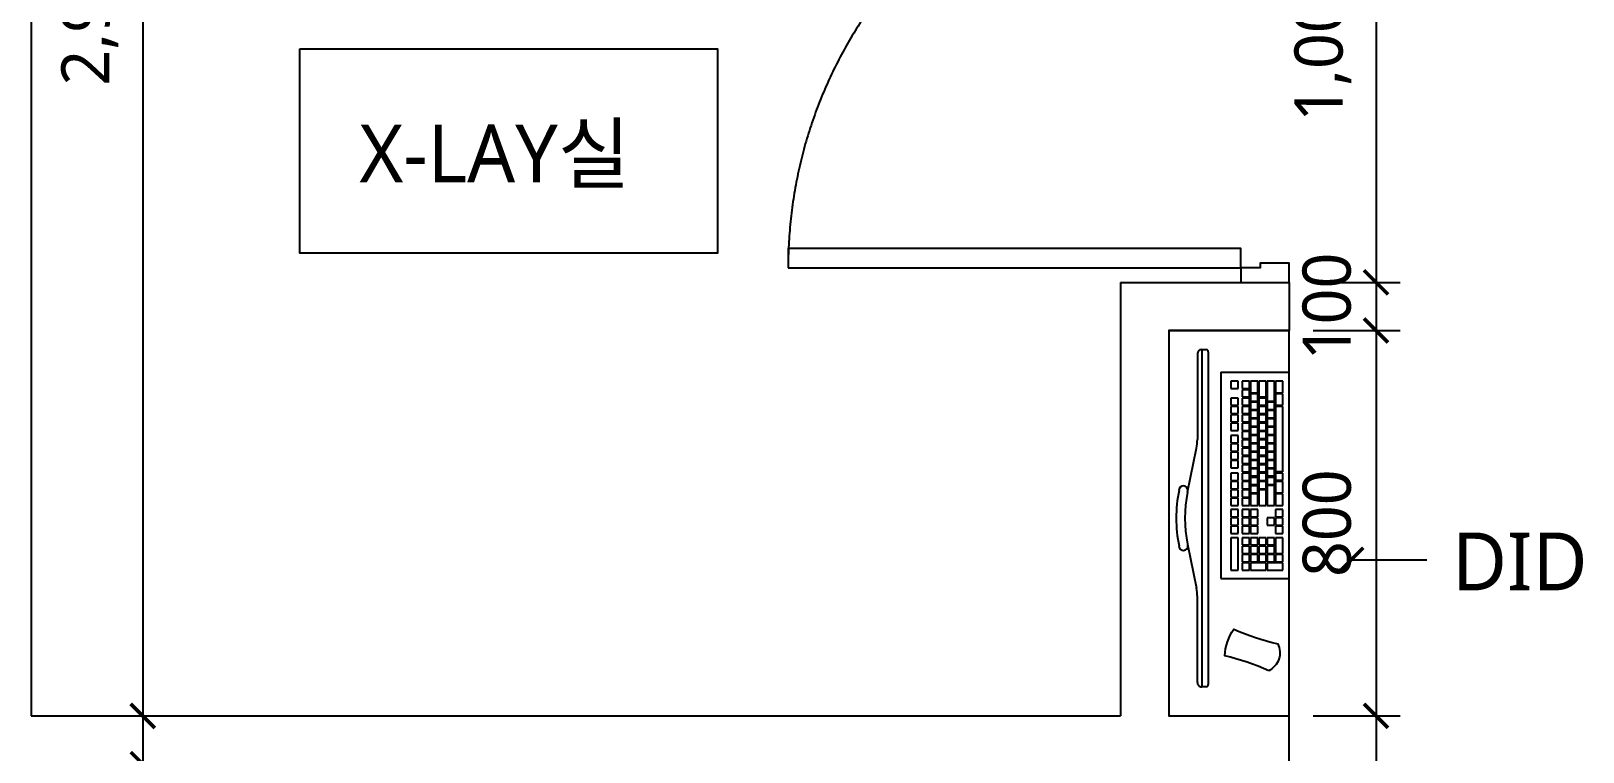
# Model space of a CAD drawing. Header units: metres. Extents: x 11578468 to 47831421, y -58341524 to -14256839.
# Drawn here: x 23880566 to 23883788, y -29060307 to -29058810 of the extents above; entities that cross this region are included whole.
import ezdxf

# ---------------------------------------------------------------- set-up
doc = ezdxf.new("R2010")
doc.units = ezdxf.units.M
doc.header["$LTSCALE"] = 50
doc.header["$MEASUREMENT"] = 0
doc.linetypes.add('CENTER2', pattern=[28.575, 19.05, -3.175, 3.175, -3.175])
doc.layers.get('0').update_dxf_attribs({"linetype": 'CONTINUOUS'})
doc.layers.get('DEFPOINTS').update_dxf_attribs({"linetype": 'CONTINUOUS'})
for name, color, linetype in [('TEX', 7, 'CONTINUOUS'), ('wall', 3, 'CONTINUOUS'), ('WIN', 4, 'CONTINUOUS'), ('家具', 251, 'CONTINUOUS'), ('가구', 6, 'CONTINUOUS')]:
    doc.layers.add(name, color=color, linetype=linetype)
doc.layers.add('wall2', color=3, linetype='CONTINUOUS', lineweight=25)
doc.styles.add('HY 울릉도 L', font='malgun.ttf')
doc.styles.add('JT1', font='malgun.ttf')
doc.dimstyles.new('사본 50', dxfattribs={"dimscale": 50, "dimtxt": 2, "dimasz": 1, "dimexe": 1, "dimexo": 1, "dimgap": 1, "dimtad": 1, "dimdec": 0, "dimrnd": 0.05, "dimdsep": 46, "dimlunit": 6, "dimtxsty": 'HY 울릉도 L', "dimblk": 'ARCHTICK', "dimcen": 2.5, "dimdle": 1, "dimclrd": 133, "dimclre": 133, "dimclrt": 30, "dimadec": 0, "dimazin": 0, "dimtfac": 1, "dimtdec": 0, "dimtix": 1, "dimtmove": 2, "dimatfit": 3, "dimldrblk": 'ARCHTICK', "dimfxl": 1, "dimlwd": -1, "dimlwe": -1, "dimarcsym": 0})

# ---------------------------------------------------------------- blocks, each defined once
blk = doc.blocks.new('_ArchTick')
at = {"color": 0, "linetype": 'ByBlock', "const_width": 0.15}
blk.add_lwpolyline([(-0.5, -0.5), (0.5, 0.5)], dxfattribs=at)
blk = doc.blocks.new('374982739')
for p, q in [((23848107.6, -29101178.4), (23848107.6, -29101356.3)), ((23848116.6, -29101169.4), (23848116.6, -29101169.4)), ((23848116.6, -29101169.4), (23848125.6, -29101169.4)), ((23848130.1, -29101173.9), (23848130.1, -29101864.9)), ((23848156.4, -29101216.2), (23848298.1, -29101216.2)), ((23848156.4, -29101216.2), (23848156.4, -29101644.8)), ((23848298.1, -29101644.8), (23848298.1, -29101216.2)), ((23848177.1, -29101235.2), (23848177.1, -29101250.4)), ((23848192.2, -29101235.2), (23848177.1, -29101235.2)), ((23848177.1, -29101250.4), (23848192.2, -29101250.4)), ((23848192.2, -29101250.4), (23848192.2, -29101235.2)), ((23848200.9, -29101235.2), (23848200.9, -29101250.4)), ((23848216, -29101235.2), (23848200.9, -29101235.2)), ((23848200.9, -29101250.4), (23848216, -29101250.4)), ((23848216, -29101252.6), (23848200.9, -29101252.6)), ((23848200.9, -29101252.6), (23848200.9, -29101267.7)), ((23848216, -29101250.4), (23848216, -29101235.2)), ((23848216, -29101267.7), (23848216, -29101252.6)), ((23848218.2, -29101235.2), (23848218.2, -29101259)), ((23848233.3, -29101235.2), (23848218.2, -29101235.2)), ((23848218.2, -29101259), (23848233.3, -29101259)), ((23848218.2, -29101261.2), (23848218.2, -29101276.4)), ((23848233.3, -29101261.2), (23848218.2, -29101261.2)), ((23848233.3, -29101259), (23848233.3, -29101235.2)), ((23848233.3, -29101276.4), (23848233.3, -29101261.2)), ((23848235.5, -29101235.2), (23848235.5, -29101267.7)), ((23848250.7, -29101235.2), (23848235.5, -29101235.2)), ((23848250.7, -29101267.7), (23848250.7, -29101235.2)), ((23848252.8, -29101235.2), (23848252.8, -29101276.4)), ((23848268, -29101235.2), (23848252.8, -29101235.2)), ((23848268, -29101276.4), (23848268, -29101235.2)), ((23848270.1, -29101235.2), (23848270.1, -29101259)), ((23848285.3, -29101235.2), (23848270.1, -29101235.2)), ((23848270.1, -29101259), (23848285.3, -29101259)), ((23848270.1, -29101261.2), (23848270.1, -29101285)), ((23848285.3, -29101261.2), (23848270.1, -29101261.2)), ((23848285.3, -29101259), (23848285.3, -29101235.2)), ((23848285.3, -29101285), (23848285.3, -29101261.2)), ((23848177.1, -29101269.9), (23848177.1, -29101285)), ((23848192.2, -29101269.9), (23848177.1, -29101269.9)), ((23848177.1, -29101285), (23848192.2, -29101285)), ((23848177.1, -29101287.2), (23848177.1, -29101302.3)), ((23848192.2, -29101287.2), (23848177.1, -29101287.2)), ((23848192.2, -29101285), (23848192.2, -29101269.9)), ((23848192.2, -29101302.3), (23848192.2, -29101287.2)), ((23848200.9, -29101267.7), (23848216, -29101267.7)), ((23848216, -29101269.9), (23848200.9, -29101269.9)), ((23848200.9, -29101269.9), (23848200.9, -29101285)), ((23848200.9, -29101285), (23848216, -29101285)), ((23848200.9, -29101287.2), (23848200.9, -29101302.3)), ((23848216, -29101287.2), (23848200.9, -29101287.2)), ((23848216, -29101285), (23848216, -29101269.9)), ((23848216, -29101302.3), (23848216, -29101287.2)), ((23848218.2, -29101276.4), (23848233.3, -29101276.4)), ((23848218.2, -29101278.5), (23848218.2, -29101293.7)), ((23848233.3, -29101278.5), (23848218.2, -29101278.5)), ((23848218.2, -29101293.7), (23848233.3, -29101293.7)), ((23848233.3, -29101293.7), (23848233.3, -29101278.5)), ((23848235.5, -29101267.7), (23848250.7, -29101267.7)), ((23848235.5, -29101269.9), (23848235.5, -29101285)), ((23848250.7, -29101269.9), (23848235.5, -29101269.9)), ((23848235.5, -29101285), (23848250.7, -29101285)), ((23848235.5, -29101287.2), (23848235.5, -29101302.3)), ((23848250.7, -29101287.2), (23848235.5, -29101287.2)), ((23848250.7, -29101285), (23848250.7, -29101269.9)), ((23848250.7, -29101302.3), (23848250.7, -29101287.2)), ((23848252.8, -29101276.4), (23848268, -29101276.4)), ((23848252.8, -29101278.5), (23848252.8, -29101293.7)), ((23848268, -29101278.5), (23848252.8, -29101278.5)), ((23848252.8, -29101293.7), (23848268, -29101293.7)), ((23848268, -29101293.7), (23848268, -29101278.5)), ((23848270.1, -29101285), (23848285.3, -29101285)), ((23848270.1, -29101287.2), (23848270.1, -29101423.5)), ((23848285.3, -29101287.2), (23848270.1, -29101287.2)), ((23848285.3, -29101423.5), (23848285.3, -29101287.2)), ((23848177.1, -29101302.3), (23848192.2, -29101302.3)), ((23848177.1, -29101304.5), (23848177.1, -29101319.6)), ((23848192.2, -29101304.5), (23848177.1, -29101304.5)), ((23848177.1, -29101319.6), (23848192.2, -29101319.6)), ((23848177.1, -29101321.8), (23848177.1, -29101337)), ((23848192.2, -29101321.8), (23848177.1, -29101321.8)), ((23848192.2, -29101319.6), (23848192.2, -29101304.5)), ((23848192.2, -29101337), (23848192.2, -29101321.8)), ((23848200.9, -29101302.3), (23848216, -29101302.3)), ((23848216, -29101304.5), (23848200.9, -29101304.5)), ((23848200.9, -29101304.5), (23848200.9, -29101319.6)), ((23848200.9, -29101319.6), (23848216, -29101319.6)), ((23848216, -29101321.8), (23848200.9, -29101321.8)), ((23848200.9, -29101321.8), (23848200.9, -29101337)), ((23848216, -29101319.6), (23848216, -29101304.5)), ((23848216, -29101337), (23848216, -29101321.8)), ((23848218.2, -29101295.8), (23848218.2, -29101311)), ((23848233.3, -29101295.8), (23848218.2, -29101295.8)), ((23848218.2, -29101311), (23848233.3, -29101311)), ((23848218.2, -29101313.2), (23848218.2, -29101328.3)), ((23848233.3, -29101313.2), (23848218.2, -29101313.2)), ((23848233.3, -29101311), (23848233.3, -29101295.8)), ((23848233.3, -29101328.3), (23848233.3, -29101313.2)), ((23848235.5, -29101302.3), (23848250.7, -29101302.3)), ((23848250.7, -29101304.5), (23848235.5, -29101304.5)), ((23848235.5, -29101304.5), (23848235.5, -29101319.6)), ((23848235.5, -29101319.6), (23848250.7, -29101319.6)), ((23848250.7, -29101321.8), (23848235.5, -29101321.8)), ((23848235.5, -29101321.8), (23848235.5, -29101337)), ((23848250.7, -29101319.6), (23848250.7, -29101304.5)), ((23848250.7, -29101337), (23848250.7, -29101321.8)), ((23848252.8, -29101295.8), (23848252.8, -29101311)), ((23848268, -29101295.8), (23848252.8, -29101295.8)), ((23848252.8, -29101311), (23848268, -29101311)), ((23848252.8, -29101313.2), (23848252.8, -29101328.3)), ((23848268, -29101313.2), (23848252.8, -29101313.2)), ((23848268, -29101311), (23848268, -29101295.8)), ((23848268, -29101328.3), (23848268, -29101313.2)), ((23848177.1, -29101337), (23848192.2, -29101337)), ((23848177.1, -29101347.8), (23848177.1, -29101362.9)), ((23848192.2, -29101347.8), (23848177.1, -29101347.8)), ((23848192.2, -29101362.9), (23848192.2, -29101347.8)), ((23848200.9, -29101337), (23848216, -29101337)), ((23848200.9, -29101339.1), (23848200.9, -29101354.3)), ((23848216, -29101339.1), (23848200.9, -29101339.1)), ((23848200.9, -29101354.3), (23848216, -29101354.3)), ((23848200.9, -29101356.4), (23848200.9, -29101371.6)), ((23848216, -29101356.4), (23848200.9, -29101356.4)), ((23848216, -29101354.3), (23848216, -29101339.1)), ((23848216, -29101371.6), (23848216, -29101356.4)), ((23848218.2, -29101328.3), (23848233.3, -29101328.3)), ((23848218.2, -29101330.5), (23848218.2, -29101345.6)), ((23848233.3, -29101330.5), (23848218.2, -29101330.5)), ((23848218.2, -29101345.6), (23848233.3, -29101345.6)), ((23848233.3, -29101347.8), (23848218.2, -29101347.8)), ((23848218.2, -29101347.8), (23848218.2, -29101362.9)), ((23848233.3, -29101345.6), (23848233.3, -29101330.5)), ((23848233.3, -29101362.9), (23848233.3, -29101347.8)), ((23848235.5, -29101337), (23848250.7, -29101337)), ((23848235.5, -29101339.1), (23848235.5, -29101354.3)), ((23848250.7, -29101339.1), (23848235.5, -29101339.1)), ((23848235.5, -29101354.3), (23848250.7, -29101354.3)), ((23848235.5, -29101356.4), (23848235.5, -29101371.6)), ((23848250.7, -29101356.4), (23848235.5, -29101356.4)), ((23848250.7, -29101354.3), (23848250.7, -29101339.1)), ((23848250.7, -29101371.6), (23848250.7, -29101356.4)), ((23848252.8, -29101328.3), (23848268, -29101328.3)), ((23848252.8, -29101330.5), (23848252.8, -29101345.6)), ((23848268, -29101330.5), (23848252.8, -29101330.5)), ((23848252.8, -29101345.6), (23848268, -29101345.6)), ((23848252.8, -29101347.8), (23848252.8, -29101362.9)), ((23848268, -29101347.8), (23848252.8, -29101347.8)), ((23848268, -29101345.6), (23848268, -29101330.5)), ((23848268, -29101362.9), (23848268, -29101347.8)), ((23848087.2, -29101465.3), (23848105.8, -29101374.3)), ((23848177.1, -29101362.9), (23848192.2, -29101362.9)), ((23848177.1, -29101365.1), (23848177.1, -29101380.3)), ((23848192.2, -29101365.1), (23848177.1, -29101365.1)), ((23848177.1, -29101380.3), (23848192.2, -29101380.3)), ((23848192.2, -29101382.4), (23848177.1, -29101382.4)), ((23848177.1, -29101382.4), (23848177.1, -29101397.6)), ((23848192.2, -29101380.3), (23848192.2, -29101365.1)), ((23848192.2, -29101397.6), (23848192.2, -29101382.4)), ((23848200.9, -29101371.6), (23848216, -29101371.6)), ((23848200.9, -29101373.8), (23848200.9, -29101388.9)), ((23848216, -29101373.8), (23848200.9, -29101373.8)), ((23848200.9, -29101388.9), (23848216, -29101388.9)), ((23848216, -29101388.9), (23848216, -29101373.8)), ((23848218.2, -29101362.9), (23848233.3, -29101362.9)), ((23848218.2, -29101365.1), (23848218.2, -29101380.3)), ((23848233.3, -29101365.1), (23848218.2, -29101365.1)), ((23848218.2, -29101380.3), (23848233.3, -29101380.3)), ((23848233.3, -29101382.4), (23848218.2, -29101382.4)), ((23848218.2, -29101382.4), (23848218.2, -29101397.6)), ((23848233.3, -29101380.3), (23848233.3, -29101365.1)), ((23848233.3, -29101397.6), (23848233.3, -29101382.4)), ((23848235.5, -29101371.6), (23848250.7, -29101371.6)), ((23848235.5, -29101373.8), (23848235.5, -29101388.9)), ((23848250.7, -29101373.8), (23848235.5, -29101373.8)), ((23848235.5, -29101388.9), (23848250.7, -29101388.9)), ((23848250.7, -29101388.9), (23848250.7, -29101373.8)), ((23848252.8, -29101362.9), (23848268, -29101362.9)), ((23848252.8, -29101365.1), (23848252.8, -29101380.3)), ((23848268, -29101365.1), (23848252.8, -29101365.1)), ((23848252.8, -29101380.3), (23848268, -29101380.3)), ((23848252.8, -29101382.4), (23848252.8, -29101397.6)), ((23848268, -29101382.4), (23848252.8, -29101382.4)), ((23848268, -29101380.3), (23848268, -29101365.1)), ((23848268, -29101397.6), (23848268, -29101382.4)), ((23848177.1, -29101397.6), (23848192.2, -29101397.6)), ((23848177.1, -29101399.7), (23848177.1, -29101414.9)), ((23848192.2, -29101399.7), (23848177.1, -29101399.7)), ((23848177.1, -29101414.9), (23848192.2, -29101414.9)), ((23848192.2, -29101414.9), (23848192.2, -29101399.7)), ((23848200.9, -29101391.1), (23848200.9, -29101406.2)), ((23848216, -29101391.1), (23848200.9, -29101391.1)), ((23848200.9, -29101406.2), (23848216, -29101406.2)), ((23848216, -29101408.4), (23848200.9, -29101408.4)), ((23848200.9, -29101408.4), (23848200.9, -29101423.5)), ((23848216, -29101406.2), (23848216, -29101391.1)), ((23848216, -29101423.5), (23848216, -29101408.4)), ((23848218.2, -29101397.6), (23848233.3, -29101397.6)), ((23848218.2, -29101399.7), (23848218.2, -29101414.9)), ((23848233.3, -29101399.7), (23848218.2, -29101399.7)), ((23848218.2, -29101414.9), (23848233.3, -29101414.9)), ((23848218.2, -29101417), (23848218.2, -29101432.2)), ((23848233.3, -29101417), (23848218.2, -29101417)), ((23848233.3, -29101414.9), (23848233.3, -29101399.7)), ((23848233.3, -29101432.2), (23848233.3, -29101417)), ((23848250.7, -29101391.1), (23848235.5, -29101391.1)), ((23848235.5, -29101391.1), (23848235.5, -29101406.2)), ((23848235.5, -29101406.2), (23848250.7, -29101406.2)), ((23848235.5, -29101408.4), (23848235.5, -29101423.5)), ((23848250.7, -29101408.4), (23848235.5, -29101408.4)), ((23848250.7, -29101406.2), (23848250.7, -29101391.1)), ((23848250.7, -29101423.5), (23848250.7, -29101408.4)), ((23848252.8, -29101397.6), (23848268, -29101397.6)), ((23848268, -29101399.7), (23848252.8, -29101399.7)), ((23848252.8, -29101399.7), (23848252.8, -29101414.9)), ((23848252.8, -29101414.9), (23848268, -29101414.9)), ((23848252.8, -29101417), (23848252.8, -29101432.2)), ((23848268, -29101417), (23848252.8, -29101417)), ((23848268, -29101414.9), (23848268, -29101399.7)), ((23848268, -29101432.2), (23848268, -29101417)), ((23848177.1, -29101425.7), (23848177.1, -29101440.9)), ((23848192.2, -29101425.7), (23848177.1, -29101425.7)), ((23848177.1, -29101440.9), (23848192.2, -29101440.9)), ((23848177.1, -29101443), (23848177.1, -29101458.2)), ((23848192.2, -29101443), (23848177.1, -29101443)), ((23848192.2, -29101440.9), (23848192.2, -29101425.7)), ((23848192.2, -29101458.2), (23848192.2, -29101443)), ((23848200.9, -29101423.5), (23848216, -29101423.5)), ((23848216, -29101425.7), (23848200.9, -29101425.7)), ((23848200.9, -29101425.7), (23848200.9, -29101440.9)), ((23848200.9, -29101440.9), (23848216, -29101440.9)), ((23848216, -29101443), (23848200.9, -29101443)), ((23848200.9, -29101443), (23848200.9, -29101458.2)), ((23848216, -29101440.9), (23848216, -29101425.7)), ((23848216, -29101458.2), (23848216, -29101443)), ((23848233.3, -29101432.2), (23848218.2, -29101432.2)), ((23848218.2, -29101434.4), (23848218.2, -29101449.5)), ((23848218.2, -29101434.4), (23848233.3, -29101434.4)), ((23848218.2, -29101449.5), (23848233.3, -29101449.5)), ((23848218.2, -29101451.7), (23848218.2, -29101466.8)), ((23848218.2, -29101451.7), (23848233.3, -29101451.7)), ((23848233.3, -29101449.5), (23848233.3, -29101434.4)), ((23848233.3, -29101466.8), (23848233.3, -29101451.7)), ((23848235.5, -29101423.5), (23848250.7, -29101423.5)), ((23848250.7, -29101425.7), (23848235.5, -29101425.7)), ((23848235.5, -29101425.7), (23848235.5, -29101440.9)), ((23848235.5, -29101440.9), (23848250.7, -29101440.9)), ((23848235.5, -29101443), (23848235.5, -29101458.2)), ((23848250.7, -29101443), (23848235.5, -29101443)), ((23848250.7, -29101440.9), (23848250.7, -29101425.7)), ((23848250.7, -29101458.2), (23848250.7, -29101443)), ((23848268, -29101432.2), (23848252.8, -29101432.2)), ((23848252.8, -29101434.4), (23848252.8, -29101449.5)), ((23848252.8, -29101434.4), (23848268, -29101434.4)), ((23848252.8, -29101449.5), (23848268, -29101449.5)), ((23848252.8, -29101451.7), (23848252.8, -29101492.8)), ((23848268, -29101451.7), (23848252.8, -29101451.7)), ((23848268, -29101449.5), (23848268, -29101434.4)), ((23848268, -29101492.8), (23848268, -29101451.7)), ((23848285.3, -29101423.5), (23848270.1, -29101423.5)), ((23848285.3, -29101425.7), (23848270.1, -29101425.7)), ((23848270.1, -29101425.7), (23848270.1, -29101440.9)), ((23848285.3, -29101440.9), (23848270.1, -29101440.9)), ((23848270.1, -29101443), (23848270.1, -29101466.8)), ((23848285.3, -29101443), (23848270.1, -29101443)), ((23848285.3, -29101440.9), (23848285.3, -29101425.7)), ((23848285.3, -29101466.8), (23848285.3, -29101443)), ((23848177.1, -29101458.2), (23848192.2, -29101458.2)), ((23848177.1, -29101460.3), (23848177.1, -29101475.5)), ((23848192.2, -29101460.3), (23848177.1, -29101460.3)), ((23848177.1, -29101475.5), (23848192.2, -29101475.5)), ((23848177.1, -29101477.6), (23848177.1, -29101492.8)), ((23848192.2, -29101477.6), (23848177.1, -29101477.6)), ((23848192.2, -29101475.5), (23848192.2, -29101460.3)), ((23848192.2, -29101492.8), (23848192.2, -29101477.6)), ((23848200.9, -29101458.2), (23848216, -29101458.2)), ((23848216, -29101460.3), (23848200.9, -29101460.3)), ((23848200.9, -29101460.3), (23848200.9, -29101475.5)), ((23848200.9, -29101475.5), (23848216, -29101475.5)), ((23848200.9, -29101477.6), (23848200.9, -29101492.8)), ((23848216, -29101477.6), (23848200.9, -29101477.6)), ((23848216, -29101475.5), (23848216, -29101460.3)), ((23848216, -29101492.8), (23848216, -29101477.6)), ((23848218.2, -29101466.8), (23848233.3, -29101466.8)), ((23848218.2, -29101469), (23848218.2, -29101492.8)), ((23848233.3, -29101469), (23848218.2, -29101469)), ((23848233.3, -29101492.8), (23848233.3, -29101469)), ((23848235.5, -29101458.2), (23848250.7, -29101458.2)), ((23848235.5, -29101460.3), (23848235.5, -29101492.8)), ((23848250.7, -29101460.3), (23848235.5, -29101460.3)), ((23848250.7, -29101492.8), (23848250.7, -29101460.3)), ((23848270.1, -29101466.8), (23848285.3, -29101466.8)), ((23848270.1, -29101469), (23848270.1, -29101492.8)), ((23848285.3, -29101469), (23848270.1, -29101469)), ((23848285.3, -29101492.8), (23848285.3, -29101469)), ((23848177.1, -29101492.8), (23848192.2, -29101492.8)), ((23848177.1, -29101501.5), (23848177.1, -29101516.6)), ((23848192.2, -29101501.5), (23848177.1, -29101501.5)), ((23848177.1, -29101516.6), (23848192.2, -29101516.6)), ((23848177.1, -29101518.8), (23848177.1, -29101533.9)), ((23848192.2, -29101518.8), (23848177.1, -29101518.8)), ((23848192.2, -29101516.6), (23848192.2, -29101501.5)), ((23848192.2, -29101533.9), (23848192.2, -29101518.8)), ((23848200.9, -29101492.8), (23848216, -29101492.8)), ((23848216, -29101501.5), (23848200.9, -29101501.5)), ((23848200.9, -29101501.5), (23848200.9, -29101516.6)), ((23848200.9, -29101516.6), (23848216, -29101516.6)), ((23848216, -29101518.8), (23848200.9, -29101518.8)), ((23848200.9, -29101518.8), (23848200.9, -29101533.9)), ((23848216, -29101516.6), (23848216, -29101501.5)), ((23848216, -29101533.9), (23848216, -29101518.8)), ((23848218.2, -29101492.8), (23848233.3, -29101492.8)), ((23848218.2, -29101501.5), (23848218.2, -29101516.6)), ((23848233.3, -29101501.5), (23848218.2, -29101501.5)), ((23848218.2, -29101516.6), (23848233.3, -29101516.6)), ((23848218.2, -29101518.8), (23848218.2, -29101533.9)), ((23848233.3, -29101518.8), (23848218.2, -29101518.8)), ((23848233.3, -29101516.6), (23848233.3, -29101501.5)), ((23848233.3, -29101533.9), (23848233.3, -29101518.8)), ((23848235.5, -29101492.8), (23848250.7, -29101492.8)), ((23848252.8, -29101492.8), (23848268, -29101492.8)), ((23848252.8, -29101518.8), (23848252.8, -29101533.9)), ((23848268, -29101518.8), (23848252.8, -29101518.8)), ((23848268, -29101533.9), (23848268, -29101518.8)), ((23848270.1, -29101492.8), (23848285.3, -29101492.8)), ((23848270.1, -29101501.5), (23848270.1, -29101516.6)), ((23848285.3, -29101501.5), (23848270.1, -29101501.5)), ((23848270.1, -29101516.6), (23848285.3, -29101516.6)), ((23848285.3, -29101518.8), (23848270.1, -29101518.8)), ((23848270.1, -29101518.8), (23848270.1, -29101533.9)), ((23848285.3, -29101516.6), (23848285.3, -29101501.5)), ((23848285.3, -29101533.9), (23848285.3, -29101518.8)), ((23848177.1, -29101533.9), (23848192.2, -29101533.9)), ((23848177.1, -29101536.1), (23848177.1, -29101551.2)), ((23848192.2, -29101536.1), (23848177.1, -29101536.1)), ((23848177.1, -29101551.2), (23848192.2, -29101551.2)), ((23848192.2, -29101551.2), (23848192.2, -29101536.1)), ((23848200.9, -29101533.9), (23848216, -29101533.9)), ((23848200.9, -29101536.1), (23848200.9, -29101551.2)), ((23848216, -29101536.1), (23848200.9, -29101536.1)), ((23848200.9, -29101551.2), (23848216, -29101551.2)), ((23848216, -29101551.2), (23848216, -29101536.1)), ((23848218.2, -29101533.9), (23848233.3, -29101533.9)), ((23848218.2, -29101536.1), (23848218.2, -29101551.2)), ((23848233.3, -29101536.1), (23848218.2, -29101536.1)), ((23848218.2, -29101551.2), (23848233.3, -29101551.2)), ((23848233.3, -29101551.2), (23848233.3, -29101536.1)), ((23848252.8, -29101533.9), (23848268, -29101533.9)), ((23848270.1, -29101533.9), (23848285.3, -29101533.9)), ((23848270.1, -29101536.1), (23848270.1, -29101551.2)), ((23848285.3, -29101536.1), (23848270.1, -29101536.1)), ((23848270.1, -29101551.2), (23848285.3, -29101551.2)), ((23848285.3, -29101551.2), (23848285.3, -29101536.1)), ((23848177.1, -29101559.9), (23848177.1, -29101627)), ((23848192.2, -29101559.9), (23848177.1, -29101559.9)), ((23848192.2, -29101627), (23848192.2, -29101559.9)), ((23848216, -29101559.9), (23848200.9, -29101559.9)), ((23848200.9, -29101559.9), (23848200.9, -29101575)), ((23848200.9, -29101575), (23848216, -29101575)), ((23848200.9, -29101577.2), (23848200.9, -29101592.4)), ((23848216, -29101577.2), (23848200.9, -29101577.2)), ((23848216, -29101575), (23848216, -29101559.9)), ((23848216, -29101592.4), (23848216, -29101577.2)), ((23848218.2, -29101559.9), (23848218.2, -29101575)), ((23848233.3, -29101559.9), (23848218.2, -29101559.9)), ((23848218.2, -29101575), (23848233.3, -29101575)), ((23848218.2, -29101577.2), (23848218.2, -29101592.4)), ((23848233.3, -29101577.2), (23848218.2, -29101577.2)), ((23848233.3, -29101575), (23848233.3, -29101559.9)), ((23848233.3, -29101592.4), (23848233.3, -29101577.2)), ((23848235.5, -29101559.9), (23848235.5, -29101575)), ((23848250.7, -29101559.9), (23848235.5, -29101559.9)), ((23848235.5, -29101575), (23848250.7, -29101575)), ((23848235.5, -29101577.2), (23848235.5, -29101592.4)), ((23848250.7, -29101577.2), (23848235.5, -29101577.2)), ((23848250.7, -29101575), (23848250.7, -29101559.9)), ((23848250.7, -29101592.4), (23848250.7, -29101577.2)), ((23848252.8, -29101559.9), (23848252.8, -29101575)), ((23848268, -29101559.9), (23848252.8, -29101559.9)), ((23848252.8, -29101575), (23848268, -29101575)), ((23848252.8, -29101577.2), (23848252.8, -29101592.4)), ((23848268, -29101577.2), (23848252.8, -29101577.2)), ((23848268, -29101575), (23848268, -29101559.9)), ((23848268, -29101592.4), (23848268, -29101577.2)), ((23848270.1, -29101559.9), (23848270.1, -29101592.4)), ((23848285.3, -29101559.9), (23848270.1, -29101559.9)), ((23848285.3, -29101592.4), (23848285.3, -29101559.9)), ((23848200.9, -29101592.4), (23848216, -29101592.4)), ((23848216, -29101594.5), (23848200.9, -29101594.5)), ((23848200.9, -29101594.5), (23848200.9, -29101609.7)), ((23848200.9, -29101609.7), (23848216, -29101609.7)), ((23848200.9, -29101611.8), (23848200.9, -29101627)), ((23848216, -29101611.8), (23848200.9, -29101611.8)), ((23848216, -29101609.7), (23848216, -29101594.5)), ((23848216, -29101627), (23848216, -29101611.8)), ((23848218.2, -29101592.4), (23848233.3, -29101592.4)), ((23848218.2, -29101594.5), (23848218.2, -29101609.7)), ((23848233.3, -29101594.5), (23848218.2, -29101594.5)), ((23848218.2, -29101609.7), (23848233.3, -29101609.7)), ((23848218.2, -29101611.8), (23848218.2, -29101627)), ((23848250.7, -29101611.8), (23848218.2, -29101611.8)), ((23848233.3, -29101609.7), (23848233.3, -29101594.5)), ((23848235.5, -29101592.4), (23848250.7, -29101592.4)), ((23848250.7, -29101594.5), (23848235.5, -29101594.5)), ((23848235.5, -29101594.5), (23848235.5, -29101609.7)), ((23848235.5, -29101609.7), (23848250.7, -29101609.7)), ((23848250.7, -29101609.7), (23848250.7, -29101594.5)), ((23848250.7, -29101627), (23848250.7, -29101611.8)), ((23848252.8, -29101592.4), (23848268, -29101592.4)), ((23848268, -29101594.5), (23848252.8, -29101594.5)), ((23848252.8, -29101594.5), (23848252.8, -29101609.7)), ((23848252.8, -29101609.7), (23848268, -29101609.7)), ((23848252.8, -29101611.8), (23848252.8, -29101627)), ((23848285.3, -29101611.8), (23848252.8, -29101611.8)), ((23848268, -29101609.7), (23848268, -29101594.5)), ((23848270.1, -29101592.4), (23848285.3, -29101592.4)), ((23848285.3, -29101594.5), (23848270.1, -29101594.5)), ((23848270.1, -29101594.5), (23848270.1, -29101609.7)), ((23848270.1, -29101609.7), (23848285.3, -29101609.7)), ((23848285.3, -29101609.7), (23848285.3, -29101594.5)), ((23848285.3, -29101627), (23848285.3, -29101611.8)), ((23848156.4, -29101644.8), (23848298.1, -29101644.8)), ((23848177.1, -29101627), (23848192.2, -29101627)), ((23848200.9, -29101627), (23848216, -29101627)), ((23848218.2, -29101627), (23848250.7, -29101627)), ((23848252.8, -29101627), (23848285.3, -29101627))]:
    blk.add_line(p, q)
blk.add_lwpolyline([(23848087.2, -29101573.5), (23848105.8, -29101664.4)])
blk.add_lwpolyline([(23848256, -29101836, 0.043661), (23848164.5, -29101805.2, -0.131652), (23848183.2, -29101749.7, 0.043661), (23848274.7, -29101780.5, -0.414214)], format="xyb", close=True)
for centre, radius, start, end in [((23848116.6, -29101178.4), 9, 90.0015, 180.0015), ((23848125.6, -29101173.9), 4.5, 0.0015, 90.0015), ((23848017.6, -29101356.3), 90, 348.4413, 0.0015), ((23848078.7, -29101461.7), 9.2, 0.0015, 180.0015), ((23848351.7, -29101519.4), 288, 168.4413, 191.5616), ((23848351.7, -29101519.4), 270, 168.4413, 191.5616), ((23848078.7, -29101577.1), 9.2, 180.0015, 0.0015), ((23848017.6, -29101682.5), 90, 0.0015, 11.5616), ((23848125.6, -29101864.9), 4.5, 270.0015, 0.0015)]:
    blk.add_arc(centre, radius, start, end)
at = {"layer": '家具', "color": 251, "true_color": 0x636466}
for p, q in [((23848116.6, -29101169.4), (23848116.6, -29101869.4)), ((23848107.6, -29101860.4), (23848107.6, -29101682.5)), ((23848116.6, -29101869.4), (23848116.6, -29101869.4)), ((23848125.6, -29101869.4), (23848116.6, -29101869.4))]:
    blk.add_line(p, q, dxfattribs=at)
blk.add_arc((23848116.6, -29101860.4), 9, 180.0015, 270.0015, dxfattribs=at)
blk = doc.blocks.new('*D2772')
at = {"layer": 'DEFPOINTS', "color": 0}
for p in [(23880565.9, -29057282.3), (23880565.9, -29060232.3), (23880797.8, -29060232.3)]:
    blk.add_point(p, dxfattribs=at)
at = {"layer": '가구', "color": 133, "ltscale": 10}
for p, q in [((23880797.8, -29057232.3), (23880797.8, -29060282.3)), ((23880615.9, -29057282.3), (23880847.8, -29057282.3)), ((23880615.9, -29060232.3), (23880847.8, -29060232.3))]:
    blk.add_line(p, q, dxfattribs=at)
at = {"layer": '가구', "color": 133, "xscale": 50, "yscale": 50, "zscale": 50}
for p, rotation in [((23880797.8, -29057282.3), 90), ((23880797.8, -29060232.3), 270)]:
    blk.add_blockref('_ArchTick', p, dxfattribs=dict(at, rotation=rotation))
at = {"layer": '가구', "color": 30, "ltscale": 10, "insert": (23880687.8, -29058757.3), "char_height": 100, "attachment_point": 5, "rotation": 90, "style": 'HY 울릉도 L'}
blk.add_mtext('2,950', dxfattribs=at)
blk = doc.blocks.new('*D2774')
at = {"layer": 'DEFPOINTS', "color": 0}
for p in [(23880565.9, -29060332.3), (23880565.9, -29063232.3), (23880797.8, -29063232.3)]:
    blk.add_point(p, dxfattribs=at)
at = {"layer": '가구', "color": 133, "ltscale": 10}
for p, q in [((23880797.8, -29060282.3), (23880797.8, -29063282.3)), ((23880615.9, -29060332.3), (23880847.8, -29060332.3)), ((23880615.9, -29063232.3), (23880847.8, -29063232.3))]:
    blk.add_line(p, q, dxfattribs=at)
at = {"layer": '가구', "color": 133, "xscale": 50, "yscale": 50, "zscale": 50}
for p, rotation in [((23880797.8, -29060332.3), 90), ((23880797.8, -29063232.3), 270)]:
    blk.add_blockref('_ArchTick', p, dxfattribs=dict(at, rotation=rotation))
at = {"layer": '가구', "color": 30, "ltscale": 10, "insert": (23880687.8, -29061782.3), "char_height": 100, "attachment_point": 5, "rotation": 90, "style": 'HY 울릉도 L'}
blk.add_mtext('2,900', dxfattribs=at)
blk = doc.blocks.new('*U632')
at = {"layer": 'WIN', "linetype": 'Continuous', "transparency": 33554687}
for points in [[(30, 1140), (30, 200), (70, 200), (70, 1140)], [(0, 200), (0, 100), (40, 100), (40, 160), (30, 160), (30, 200)], [(1000, 200), (1000, 100), (960, 100), (960, 160), (970, 160), (970, 200)]]:
    blk.add_lwpolyline(points, close=True, dxfattribs=at)
at = {"layer": 'WIN', "linetype": 'CENTER2', "ltscale": 20, "transparency": 33554687}
blk.add_arc((30, 200), 940, 0, 90, dxfattribs=at)
blk = doc.blocks.new('*D2797')
at = {"layer": 'DEFPOINTS', "color": 0}
for p in [(23883177.7, -29058332.3), (23883177.7, -29059332.3), (23883358.2, -29059332.3)]:
    blk.add_point(p, dxfattribs=at)
at = {"layer": 'wall', "color": 133, "ltscale": 10}
for p, q in [((23883358.2, -29058282.3), (23883358.2, -29059382.3)), ((23883227.7, -29058332.3), (23883408.2, -29058332.3)), ((23883227.7, -29059332.3), (23883408.2, -29059332.3))]:
    blk.add_line(p, q, dxfattribs=at)
at = {"layer": 'wall', "color": 133, "xscale": 50, "yscale": 50, "zscale": 50}
for p, rotation in [((23883358.2, -29058332.3), 90), ((23883358.2, -29059332.3), 270)]:
    blk.add_blockref('_ArchTick', p, dxfattribs=dict(at, rotation=rotation))
at = {"layer": 'wall', "color": 30, "ltscale": 10, "insert": (23883247.9, -29058832.3), "char_height": 100, "attachment_point": 5, "rotation": 90, "style": 'HY 울릉도 L'}
blk.add_mtext('1,000', dxfattribs=at)
blk = doc.blocks.new('*D2798')
at = {"layer": 'DEFPOINTS', "color": 0}
for p in [(23883177.7, -29059332.3), (23883177.7, -29059432.3), (23883358.2, -29059432.3)]:
    blk.add_point(p, dxfattribs=at)
at = {"layer": 'wall', "color": 133, "ltscale": 10}
for p, q in [((23883358.2, -29059282.3), (23883358.2, -29059482.3)), ((23883227.7, -29059332.3), (23883408.2, -29059332.3)), ((23883227.7, -29059432.3), (23883408.2, -29059432.3))]:
    blk.add_line(p, q, dxfattribs=at)
at = {"layer": 'wall', "color": 133, "xscale": 50, "yscale": 50, "zscale": 50}
for p, rotation in [((23883358.2, -29059332.3), 270), ((23883358.2, -29059432.3), 90)]:
    blk.add_blockref('_ArchTick', p, dxfattribs=dict(at, rotation=rotation))
at = {"layer": 'wall', "color": 30, "ltscale": 10, "insert": (23883256.3, -29059382.3), "char_height": 100, "attachment_point": 5, "rotation": 90, "style": 'HY 울릉도 L'}
blk.add_mtext('100', dxfattribs=at)
blk = doc.blocks.new('*D2799')
at = {"layer": 'DEFPOINTS', "color": 0}
for p in [(23883177.7, -29059432.3), (23883177.7, -29060232.3), (23883358.2, -29060232.3)]:
    blk.add_point(p, dxfattribs=at)
at = {"layer": 'wall', "color": 133, "ltscale": 10}
for p, q in [((23883358.2, -29059382.3), (23883358.2, -29060282.3)), ((23883227.7, -29059432.3), (23883408.2, -29059432.3)), ((23883227.7, -29060232.3), (23883408.2, -29060232.3))]:
    blk.add_line(p, q, dxfattribs=at)
at = {"layer": 'wall', "color": 133, "xscale": 50, "yscale": 50, "zscale": 50}
for p, rotation in [((23883358.2, -29059432.3), 90), ((23883358.2, -29060232.3), 270)]:
    blk.add_blockref('_ArchTick', p, dxfattribs=dict(at, rotation=rotation))
at = {"layer": 'wall', "color": 30, "ltscale": 10, "insert": (23883256.6, -29059832.3), "char_height": 100, "attachment_point": 5, "rotation": 90, "style": 'HY 울릉도 L'}
blk.add_mtext('800', dxfattribs=at)
blk = doc.blocks.new('*D2800')
at = {"layer": 'DEFPOINTS', "color": 0}
for p in [(23883177.7, -29060232.3), (23883177.7, -29062530.1), (23883358.2, -29062530.1)]:
    blk.add_point(p, dxfattribs=at)
at = {"layer": 'wall', "color": 133, "ltscale": 10}
for p, q in [((23883358.2, -29060182.3), (23883358.2, -29062580.1)), ((23883227.7, -29060232.3), (23883408.2, -29060232.3)), ((23883227.7, -29062530.1), (23883408.2, -29062530.1))]:
    blk.add_line(p, q, dxfattribs=at)
at = {"layer": 'wall', "color": 133, "xscale": 50, "yscale": 50, "zscale": 50}
for p, rotation in [((23883358.2, -29060232.3), 90), ((23883358.2, -29062530.1), 270)]:
    blk.add_blockref('_ArchTick', p, dxfattribs=dict(at, rotation=rotation))
at = {"layer": 'wall', "color": 30, "ltscale": 10, "insert": (23883248.2, -29061381.2), "char_height": 100, "attachment_point": 5, "rotation": 90, "style": 'HY 울릉도 L'}
blk.add_mtext('2,298', dxfattribs=at)

msp = doc.modelspace()

# ---------------------------------------------------------------- linework, layer by layer
at = {"layer": 'wall', "ltscale": 10}
for p, q in [((23882827.7, -29059332.3), (23883177.7, -29059332.3)), ((23882827.7, -29059332.3), (23882827.7, -29060232.3)), ((23882977.7, -29059332.3), (23883177.7, -29059332.3)), ((23883177.7, -29059332.3), (23883177.7, -29059432.3)), ((23882927.7, -29059432.3), (23882927.7, -29060232.3)), ((23882927.7, -29059432.3), (23883177.7, -29059432.3))]:
    msp.add_line(p, q, dxfattribs=at)
at = {"layer": 'wall2'}
for p, q in [((23880565.9, -29057282.3), (23880565.9, -29060232.3)), ((23880565.9, -29060232.3), (23882827.7, -29060232.3)), ((23882927.7, -29060232.3), (23883177.7, -29060232.3)), ((23883177.7, -29060332.3), (23883177.7, -29060232.3))]:
    msp.add_line(p, q, dxfattribs=at)
at = {"layer": '가구', "ltscale": 10}
msp.add_lwpolyline([(23883177.7, -29059432.3), (23882927.7, -29059432.3), (23882927.7, -29060232.3), (23883177.7, -29060232.3)], close=True, dxfattribs=at)

# ---------------------------------------------------------------- block references
at = {"layer": 'WIN', "linetype": 'Continuous', "rotation": 90.00000000000001}
msp.add_blockref('*U632', (23883277.7, -29059332.3), dxfattribs=at)
at = {"layer": '家具', "color": 251, "true_color": 0x636466}
msp.add_blockref('374982739', (34879.6, 41697.5), dxfattribs=at)

# ---------------------------------------------------------------- texts
at = {"layer": 'TEX', "style": 'JT1'}
msp.add_text('DID', height=120, dxfattribs=at).set_placement((23883516.1, -29059971.8))

# ---------------------------------------------------------------- dimensions: what is measured, and where the dimension line sits
at = {"layer": 'wall', "ltscale": 10}
for base, p1, p2, picture, middle in [((23883358.2, -29059332.3), (23883177.7, -29058332.3), (23883177.7, -29059332.3), '*D2797', (23883247.9, -29058832.3)), ((23883358.2, -29059432.3), (23883177.7, -29059332.3), (23883177.7, -29059432.3), '*D2798', (23883256.3, -29059382.3)), ((23883358.2, -29060232.3), (23883177.7, -29059432.3), (23883177.7, -29060232.3), '*D2799', (23883256.6, -29059832.3)), ((23883358.2, -29062530.1), (23883177.7, -29060232.3), (23883177.7, -29062530.1), '*D2800', (23883248.2, -29061381.2))]:
    dim = msp.add_linear_dim(base=base, p1=p1, p2=p2, angle=90, dimstyle='사본 50', dxfattribs=at)
    dim.commit()
    dim.dimension.update_dxf_attribs({"geometry": picture, "text_midpoint": middle})
at = {"layer": '가구', "ltscale": 10}
for base, p1, p2, picture, middle in [((23880797.8, -29060232.3), (23880565.9, -29057282.3), (23880565.9, -29060232.3), '*D2772', (23880687.8, -29058757.3)), ((23880797.8, -29063232.3), (23880565.9, -29060332.3), (23880565.9, -29063232.3), '*D2774', (23880687.8, -29061782.3))]:
    dim = msp.add_linear_dim(base=base, p1=p1, p2=p2, angle=90, dimstyle='사본 50', dxfattribs=at)
    dim.commit()
    dim.dimension.update_dxf_attribs({"geometry": picture, "text_midpoint": middle})

# ---------------------------------------------------------------- leaders
msp.add_leader([(23883306.8, -29059908.1), (23883463.4, -29059908.1)], dimstyle='사본 50', override={"dimgap": 1, "dimtad": 0}, dxfattribs=at)

# ---------------------------------------------------------------- wipeouts: each hides what was drawn before it
msp.add_wipeout([(23881123.7, -29058847.3), (23881990.7, -29058847.3), (23881990.7, -29059271.8), (23881123.7, -29059271.8)]).dxf.layer = 'wall'

# ---------------------------------------------------------------- next in the draw order: linework, layer by layer
at = {"layer": 'TEX'}
msp.add_lwpolyline([(23881123.7, -29058847.3), (23881990.7, -29058847.3), (23881990.7, -29059271.8), (23881123.7, -29059271.8)], close=True, dxfattribs=at)

# ---------------------------------------------------------------- next in the draw order: texts
at = {"layer": 'TEX', "style": 'JT1'}
msp.add_text('X-LAY실', height=120, dxfattribs=at).set_placement((23881247.4, -29059124.8))

doc.saveas('drawing.dxf')
